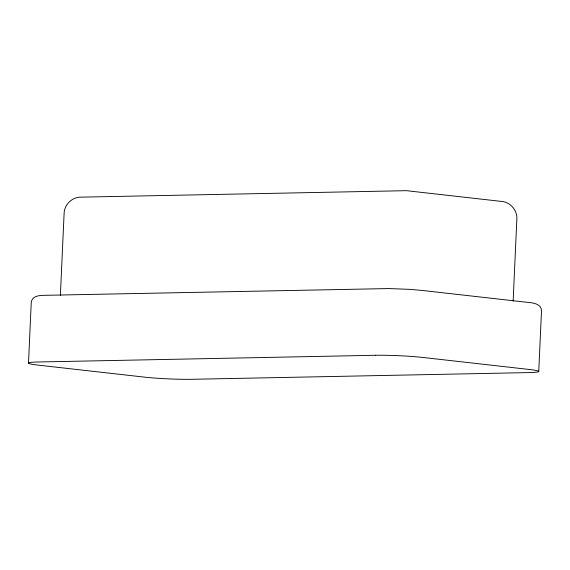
<?xml version="1.0" encoding="UTF-8"?>
<svg xmlns="http://www.w3.org/2000/svg" width="570" height="570" viewBox="0 0 570 570"><rect width="100%" height="100%" fill="white"/><g stroke="black" fill="none" stroke-linecap="round" stroke-linejoin="round"><path stroke-width="0.85" d="M28.5 363.097L31.25 302.599C31.941 295.089 41.097 295.31 46.69 295.281L388.804 288.57L409.232 289.332L421.565 290.372L527.058 302.292C532.587 302.77 541.514 303.554 541.5 310.978L538.75 371.476M60.384 295.424L64.118 213.166C64.467 204.203 72.739 196.572 81.724 197.135L406.474 190.679L500.795 201.331C509.801 201.573 517.332 209.952 516.869 218.909L513.135 301.167M375.381 355.281L38.603 361.979A33.723 2.237 2.6 0 0 38.126 365.121L144.239 377.105A33.723 2.237 2.6 0 0 191.869 379.292L528.647 372.595A33.723 2.237 2.6 0 0 529.124 369.453L423.018 357.468A33.723 2.237 2.6 0 0 375.381 355.281"/></g></svg>
